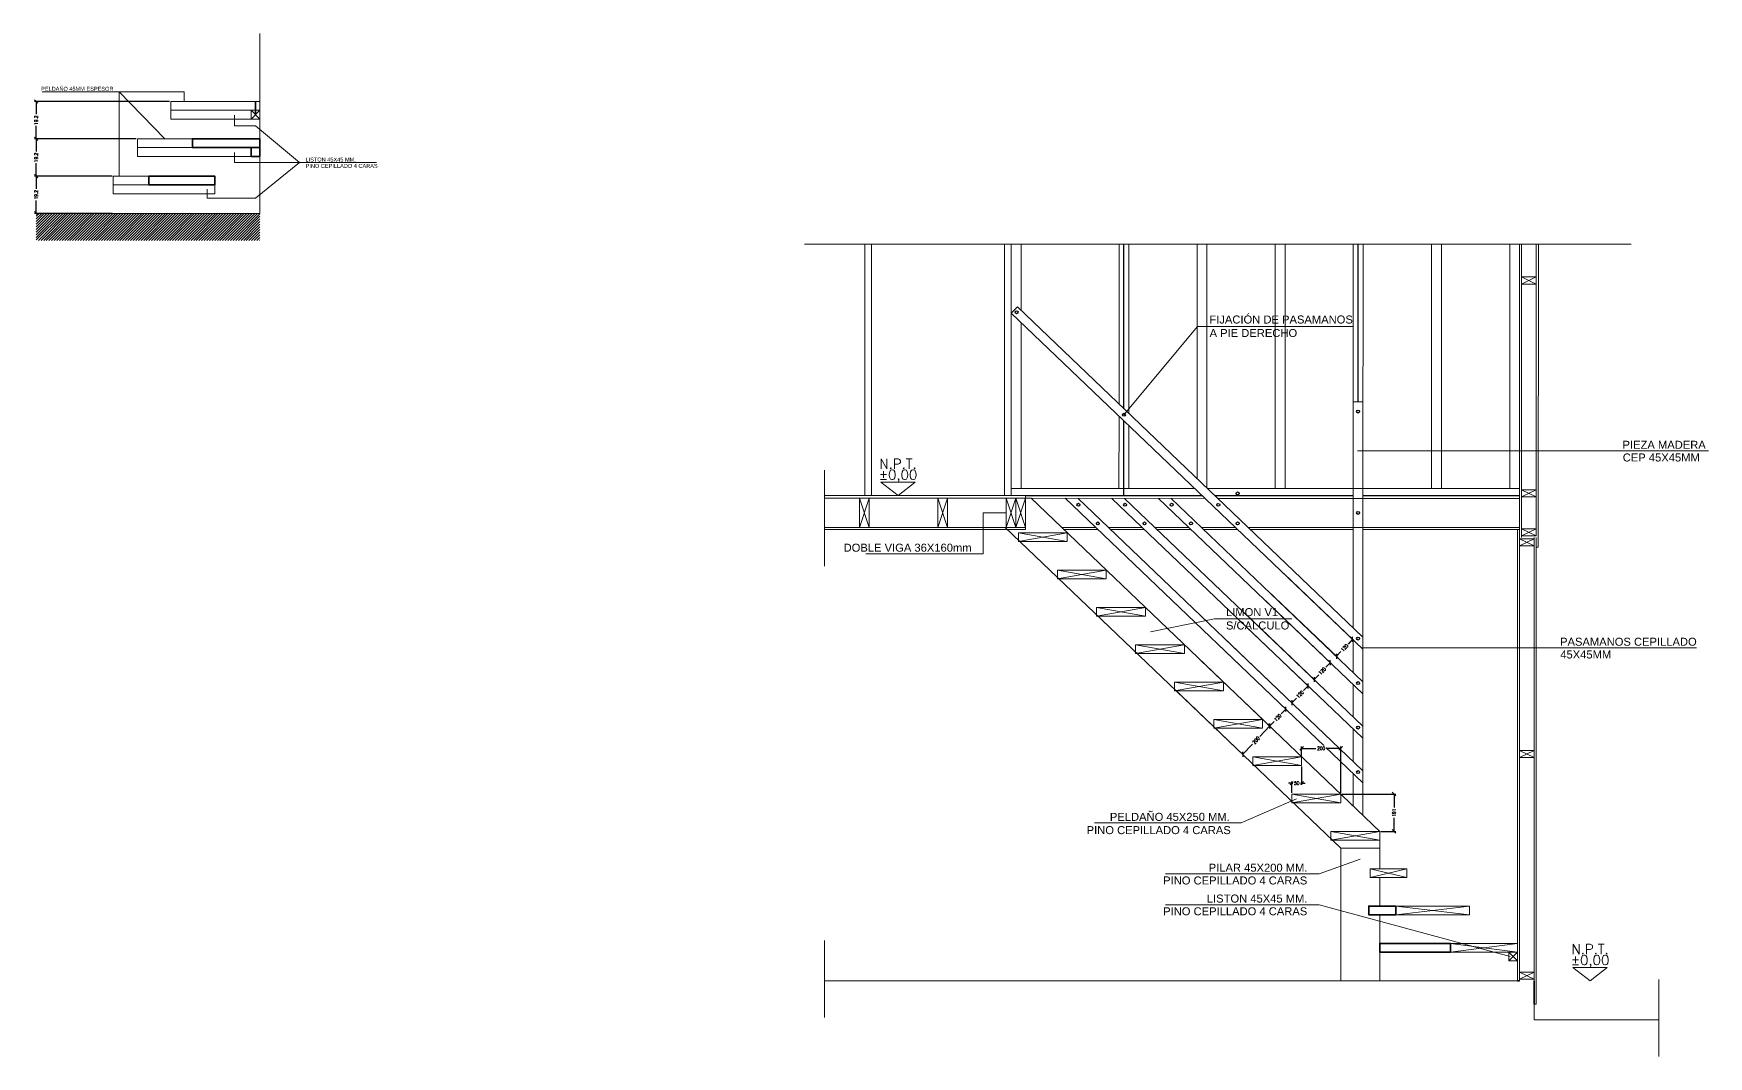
# Model space of a CAD drawing. Header units: metres. Extents: x -2 to 690, y -116 to 73.
# Drawn here: x 225.95 to 234.53, y 52.92 to 58.16 of the extents above; entities that cross this region are included whole.
import ezdxf
from ezdxf.enums import TextEntityAlignment as Align

# ---------------------------------------------------------------- set-up
doc = ezdxf.new("R2010")
doc.units = ezdxf.units.M
doc.header["$LTSCALE"] = 5
doc.header["$MEASUREMENT"] = 0
doc.layers.get('0').update_dxf_attribs({"color": 30})
doc.layers.get('DEFPOINTS').update_dxf_attribs({"color": 210})
for name, color, linetype, lineweight in [('A-ANNO-DIMS', 3, 'Continuous', 18), ('A-ANNO-SYMB', 3, 'Continuous', 18), ('A-ANNO-TEXT', 3, 'Continuous', 18), ('A-DETL-MBND', 3, 'Continuous', 18), ('A-DETL-PATT', 8, 'Continuous', 18), ('A-ELEV-IDEN', 3, 'Continuous', 18), ('A-ELEV-MBE1', 7, 'Continuous', 35), ('A-ELEV-MBE2', 4, 'Continuous', 25), ('A-FURN', 8, 'Continuous', 18), ('A-WALL-STUD', 3, 'Continuous', 18)]:
    doc.layers.add(name, color=color, linetype=linetype, lineweight=lineweight)
doc.styles.add('E-ROMANS', font='romans.shx', dxfattribs={"width": 0.8})
doc.styles.get("Standard").update_dxf_attribs({"font": 'arial.ttf'})
doc.dimstyles.new('E-0010_TICK_18', dxfattribs={"dimscale": 0.001, "dimtxt": 18, "dimasz": 18, "dimexe": 9, "dimexo": 6, "dimgap": 9, "dimtad": 0, "dimdec": 0, "dimlfac": 1000, "dimzin": 0, "dimdsep": 46, "dimtxsty": 'E-ROMANS', "dimblk": 'OBLIQUE', "dimcen": 9, "dimclrd": 256, "dimclre": 256, "dimclrt": 256, "dimadec": 0, "dimazin": 0, "dimtfac": 1, "dimtdec": 0, "dimtmove": 1, "dimatfit": 3, "dimldrblk": 'OPEN90', "dimfxl": 1, "dimtfill": 1, "dimtolj": 1, "dimtzin": 0, "dimarcsym": 0})

# ---------------------------------------------------------------- blocks, each defined once
blk = doc.blocks.new('_Oblique')
at = {"color": 0, "linetype": 'ByBlock', "lineweight": -2}
blk.add_line((-0.5, -0.5), (0.5, 0.5), dxfattribs=at)
blk = doc.blocks.new('*D1651')
at = {"layer": 'A-ANNO-DIMS', "lineweight": -2, "transparency": 16777216}
for p, q in [((226.3575, 57.4308), (225.9595, 57.4308)), ((225.9685, 57.4308), (225.9685, 57.3653)), ((225.9685, 57.2398), (225.9685, 57.3054)), ((226.3575, 57.2398), (225.9595, 57.2398))]:
    blk.add_line(p, q, dxfattribs=at)
at = {"layer": 'DEFPOINTS', "color": 0, "transparency": 16777216}
for p in [(226.3635, 57.4308), (225.9685, 57.2398), (226.3635, 57.2398)]:
    blk.add_point(p, dxfattribs=at)
at = {"layer": 'A-ANNO-DIMS', "lineweight": -2, "transparency": 16777216, "xscale": 0.018, "yscale": 0.018, "zscale": 0.018}
for p, rotation in [((225.9685, 57.4308), 90), ((225.9685, 57.2398), 270)]:
    blk.add_blockref('_Oblique', p, dxfattribs=dict(at, rotation=rotation))
at = {"layer": 'A-ANNO-DIMS', "transparency": 16777216, "insert": (225.9685, 57.3353), "char_height": 0.018, "attachment_point": 5, "rotation": 90, "style": 'E-ROMANS', "bg_fill": 3, "box_fill_scale": 1.25, "bg_fill_color": 256, "bg_fill_true_color": 13158600, "bg_fill_transparency": 0}
blk.add_mtext('\\A1;19.2', dxfattribs=at)
blk = doc.blocks.new('_Open90')
at = {"color": 0, "linetype": 'ByBlock', "lineweight": -2}
for p, q in [((0, 0), (-1, 0)), ((-0.5, 0.5), (0, 0)), ((0, 0), (-0.5, -0.5))]:
    blk.add_line(p, q, dxfattribs=at)
blk = doc.blocks.new('*D1624')
at = {"layer": 'A-ANNO-DIMS', "lineweight": -2, "transparency": 16777216}
for p, q in [((226.4813, 57.6218), (225.9595, 57.6218)), ((225.9685, 57.6218), (225.9685, 57.5563)), ((225.9685, 57.4308), (225.9685, 57.4964)), ((226.3575, 57.4308), (225.9595, 57.4308))]:
    blk.add_line(p, q, dxfattribs=at)
at = {"layer": 'DEFPOINTS', "color": 0, "transparency": 16777216}
for p in [(226.4873, 57.6218), (225.9685, 57.4308), (226.3635, 57.4308)]:
    blk.add_point(p, dxfattribs=at)
at = {"layer": 'A-ANNO-DIMS', "lineweight": -2, "transparency": 16777216, "xscale": 0.018, "yscale": 0.018, "zscale": 0.018}
for p, rotation in [((225.9685, 57.6218), 90), ((225.9685, 57.4308), 270)]:
    blk.add_blockref('_Oblique', p, dxfattribs=dict(at, rotation=rotation))
at = {"layer": 'A-ANNO-DIMS', "transparency": 16777216, "insert": (225.9685, 57.5263), "char_height": 0.018, "attachment_point": 5, "rotation": 90, "style": 'E-ROMANS', "bg_fill": 3, "box_fill_scale": 1.25, "bg_fill_color": 256, "bg_fill_true_color": 13158600, "bg_fill_transparency": 0}
blk.add_mtext('\\A1;19.2', dxfattribs=at)
blk = doc.blocks.new('*D1625')
at = {"layer": 'A-ANNO-DIMS', "lineweight": -2, "transparency": 16777216}
for p, q in [((226.6517, 57.8128), (225.9595, 57.8128)), ((225.9685, 57.8128), (225.9685, 57.7473)), ((226.4813, 57.6218), (225.9595, 57.6218)), ((225.9685, 57.6218), (225.9685, 57.6874))]:
    blk.add_line(p, q, dxfattribs=at)
at = {"layer": 'DEFPOINTS', "color": 0, "transparency": 16777216}
for p in [(226.6577, 57.8128), (225.9685, 57.6218), (226.4873, 57.6218)]:
    blk.add_point(p, dxfattribs=at)
at = {"layer": 'A-ANNO-DIMS', "lineweight": -2, "transparency": 16777216, "xscale": 0.018, "yscale": 0.018, "zscale": 0.018}
for p, rotation in [((225.9685, 57.8128), 90), ((225.9685, 57.6218), 270)]:
    blk.add_blockref('_Oblique', p, dxfattribs=dict(at, rotation=rotation))
at = {"layer": 'A-ANNO-DIMS', "transparency": 16777216, "insert": (225.9685, 57.7173), "char_height": 0.018, "attachment_point": 5, "rotation": 90, "style": 'E-ROMANS', "bg_fill": 3, "box_fill_scale": 1.25, "bg_fill_color": 256, "bg_fill_true_color": 13158600, "bg_fill_transparency": 0}
blk.add_mtext('\\A1;19.2', dxfattribs=at)
blk = doc.blocks.new('*D1647')
at = {"layer": 'A-ANNO-DIMS', "lineweight": -2, "transparency": 16777216}
for p, q in [((232.4462, 54.4639), (232.4462, 54.5096)), ((232.4462, 54.5006), (232.5187, 54.5006)), ((232.6462, 54.5006), (232.5737, 54.5006)), ((232.6462, 54.2728), (232.6462, 54.5096))]:
    blk.add_line(p, q, dxfattribs=at)
at = {"layer": 'DEFPOINTS', "color": 0, "transparency": 16777216}
for p in [(232.4462, 54.4579), (232.6462, 54.5006), (232.6462, 54.2668)]:
    blk.add_point(p, dxfattribs=at)
at = {"layer": 'A-ANNO-DIMS', "lineweight": -2, "transparency": 16777216, "xscale": 0.018, "yscale": 0.018, "zscale": 0.018, "rotation": 180}
blk.add_blockref('_Oblique', (232.4462, 54.5006), dxfattribs=at)
at = {"layer": 'A-ANNO-DIMS', "lineweight": -2, "transparency": 16777216, "xscale": 0.018, "yscale": 0.018, "zscale": 0.018}
blk.add_blockref('_Oblique', (232.6462, 54.5006), dxfattribs=at)
at = {"layer": 'A-ANNO-DIMS', "transparency": 16777216, "insert": (232.5462, 54.5006), "char_height": 0.018, "attachment_point": 5, "style": 'E-ROMANS', "bg_fill": 3, "box_fill_scale": 1.25, "bg_fill_color": 256, "bg_fill_true_color": 13158600, "bg_fill_transparency": 0}
blk.add_mtext('\\A1;200', dxfattribs=at)
blk = doc.blocks.new('*D1648')
at = {"layer": 'A-ANNO-DIMS', "lineweight": -2, "transparency": 16777216}
for p, q in [((232.4462, 54.4069), (232.4462, 54.313)), ((232.3962, 54.322), (232.3782, 54.322)), ((232.3962, 54.2728), (232.3962, 54.331)), ((232.3962, 54.322), (232.4006, 54.322)), ((232.4462, 54.322), (232.4419, 54.322)), ((232.4462, 54.322), (232.4642, 54.322))]:
    blk.add_line(p, q, dxfattribs=at)
at = {"layer": 'DEFPOINTS', "color": 0, "transparency": 16777216}
blk.add_point((232.4462, 54.4129), dxfattribs=at)
at = {"layer": 'A-ANNO-DIMS', "lineweight": -2, "transparency": 16777216, "xscale": 0.018, "yscale": 0.018, "zscale": 0.018}
blk.add_blockref('_Oblique', (232.3962, 54.322), dxfattribs=at)
at = {"layer": 'A-ANNO-DIMS', "lineweight": -2, "transparency": 16777216, "xscale": 0.018, "yscale": 0.018, "zscale": 0.018, "rotation": 180}
blk.add_blockref('_Oblique', (232.4462, 54.322), dxfattribs=at)
at = {"layer": 'A-ANNO-DIMS', "transparency": 16777216, "insert": (232.4212, 54.322), "char_height": 0.018, "attachment_point": 5, "style": 'E-ROMANS', "bg_fill": 3, "box_fill_scale": 1.25, "bg_fill_color": 256, "bg_fill_true_color": 13158600, "bg_fill_transparency": 0}
blk.add_mtext('\\A1;50', dxfattribs=at)
at = {"layer": 'DEFPOINTS', "color": 0, "transparency": 16777216}
for p in [(232.4462, 54.322), (232.3962, 54.2668)]:
    blk.add_point(p, dxfattribs=at)
blk = doc.blocks.new('*D1649')
at = {"layer": 'A-ANNO-DIMS', "lineweight": -2, "transparency": 16777216}
for p, q in [((231.9303, 54.951), (232.2889, 54.6083)), ((231.7921, 54.8064), (232.1507, 54.4637)), ((232.2824, 54.6145), (232.2323, 54.5621)), ((232.1442, 54.4699), (232.1943, 54.5223))]:
    blk.add_line(p, q, dxfattribs=at)
at = {"layer": 'DEFPOINTS', "color": 0, "transparency": 16777216}
for p in [(231.926, 54.9551), (231.7878, 54.8105), (232.2824, 54.6145)]:
    blk.add_point(p, dxfattribs=at)
at = {"layer": 'A-ANNO-DIMS', "lineweight": -2, "transparency": 16777216, "xscale": 0.018, "yscale": 0.018, "zscale": 0.018}
for p, rotation in [((232.2824, 54.6145), 46.29555391228666), ((232.1442, 54.4699), 226.2955539122867)]:
    blk.add_blockref('_Oblique', p, dxfattribs=dict(at, rotation=rotation))
at = {"layer": 'A-ANNO-DIMS', "transparency": 16777216, "insert": (232.2133, 54.5422), "char_height": 0.018, "attachment_point": 5, "rotation": 46.29555, "style": 'E-ROMANS', "bg_fill": 3, "box_fill_scale": 1.25, "bg_fill_color": 256, "bg_fill_true_color": 13158600, "bg_fill_transparency": 0}
blk.add_mtext('\\A1;200', dxfattribs=at)
blk = doc.blocks.new('*D1650')
at = {"layer": 'A-ANNO-DIMS', "lineweight": -2, "transparency": 16777216}
for p, q in [((232.6522, 54.2668), (232.9281, 54.2668)), ((232.9191, 54.2668), (232.9191, 54.1956)), ((232.9191, 54.0756), (232.9191, 54.1468)), ((232.8522, 54.0756), (232.9281, 54.0756))]:
    blk.add_line(p, q, dxfattribs=at)
at = {"layer": 'DEFPOINTS', "color": 0, "transparency": 16777216}
for p in [(232.6462, 54.2668), (232.9191, 54.2668), (232.8462, 54.0756)]:
    blk.add_point(p, dxfattribs=at)
at = {"layer": 'A-ANNO-DIMS', "lineweight": -2, "transparency": 16777216, "xscale": 0.018, "yscale": 0.018, "zscale": 0.018}
for p, rotation in [((232.9191, 54.2668), 90), ((232.9191, 54.0756), 270)]:
    blk.add_blockref('_Oblique', p, dxfattribs=dict(at, rotation=rotation))
at = {"layer": 'A-ANNO-DIMS', "transparency": 16777216, "insert": (232.9191, 54.1712), "char_height": 0.018, "attachment_point": 5, "rotation": 90, "style": 'E-ROMANS', "bg_fill": 3, "box_fill_scale": 1.25, "bg_fill_color": 256, "bg_fill_true_color": 13158600, "bg_fill_transparency": 0}
blk.add_mtext('\\A1;191', dxfattribs=at)
blk = doc.blocks.new('*D1609')
at = {"layer": 'A-ANNO-DIMS', "lineweight": -2, "transparency": 16777216}
for p, q in [((232.0132, 55.0377), (232.3718, 54.695)), ((231.9303, 54.951), (232.2889, 54.6083)), ((232.2824, 54.6145), (232.3055, 54.6387)), ((232.3653, 54.7013), (232.3421, 54.677))]:
    blk.add_line(p, q, dxfattribs=at)
at = {"layer": 'DEFPOINTS', "color": 0, "transparency": 16777216}
for p in [(232.0089, 55.0419), (231.926, 54.9551)]:
    blk.add_point(p, dxfattribs=at)
at = {"layer": 'A-ANNO-DIMS', "lineweight": -2, "transparency": 16777216, "xscale": 0.018, "yscale": 0.018, "zscale": 0.018}
for p, rotation in [((232.3653, 54.7013), 46.29555391228703), ((232.2824, 54.6145), 226.295553912287)]:
    blk.add_blockref('_Oblique', p, dxfattribs=dict(at, rotation=rotation))
at = {"layer": 'A-ANNO-DIMS', "transparency": 16777216, "insert": (232.3238, 54.6579), "char_height": 0.018, "attachment_point": 5, "rotation": 46.29555, "style": 'E-ROMANS', "bg_fill": 3, "box_fill_scale": 1.25, "bg_fill_color": 256, "bg_fill_true_color": 13158600, "bg_fill_transparency": 0}
blk.add_mtext('\\A1;120', dxfattribs=at)
at = {"layer": 'DEFPOINTS', "color": 0, "transparency": 16777216}
blk.add_point((232.3653, 54.7013), dxfattribs=at)
blk = doc.blocks.new('*D1610')
at = {"layer": 'A-ANNO-DIMS', "lineweight": -2, "transparency": 16777216}
for p, q in [((232.1272, 55.157), (232.4858, 54.8143)), ((232.0443, 55.0703), (232.4029, 54.7276)), ((232.4793, 54.8205), (232.4561, 54.7963)), ((232.3964, 54.7338), (232.4195, 54.758))]:
    blk.add_line(p, q, dxfattribs=at)
at = {"layer": 'DEFPOINTS', "color": 0, "transparency": 16777216}
for p in [(232.1229, 55.1612), (232.04, 55.0744)]:
    blk.add_point(p, dxfattribs=at)
at = {"layer": 'A-ANNO-DIMS', "lineweight": -2, "transparency": 16777216, "xscale": 0.018, "yscale": 0.018, "zscale": 0.018}
for p, rotation in [((232.4793, 54.8205), 46.29555391228703), ((232.3964, 54.7338), 226.295553912287)]:
    blk.add_blockref('_Oblique', p, dxfattribs=dict(at, rotation=rotation))
at = {"layer": 'A-ANNO-DIMS', "transparency": 16777216, "insert": (232.4378, 54.7772), "char_height": 0.018, "attachment_point": 5, "rotation": 46.29555, "style": 'E-ROMANS', "bg_fill": 3, "box_fill_scale": 1.25, "bg_fill_color": 256, "bg_fill_true_color": 13158600, "bg_fill_transparency": 0}
blk.add_mtext('\\A1;120', dxfattribs=at)
at = {"layer": 'DEFPOINTS', "color": 0, "transparency": 16777216}
blk.add_point((232.4793, 54.8205), dxfattribs=at)
blk = doc.blocks.new('*D1611')
at = {"layer": 'A-ANNO-DIMS', "lineweight": -2, "transparency": 16777216}
for p, q in [((232.2413, 55.2763), (232.5998, 54.9336)), ((232.1583, 55.1895), (232.5169, 54.8469)), ((232.5104, 54.8531), (232.5335, 54.8773)), ((232.5933, 54.9398), (232.5701, 54.9156))]:
    blk.add_line(p, q, dxfattribs=at)
at = {"layer": 'DEFPOINTS', "color": 0, "transparency": 16777216}
for p in [(232.2369, 55.2804), (232.154, 55.1937)]:
    blk.add_point(p, dxfattribs=at)
at = {"layer": 'A-ANNO-DIMS', "lineweight": -2, "transparency": 16777216, "xscale": 0.018, "yscale": 0.018, "zscale": 0.018}
for p, rotation in [((232.5933, 54.9398), 46.29555391228703), ((232.5104, 54.8531), 226.295553912287)]:
    blk.add_blockref('_Oblique', p, dxfattribs=dict(at, rotation=rotation))
at = {"layer": 'A-ANNO-DIMS', "transparency": 16777216, "insert": (232.5518, 54.8965), "char_height": 0.018, "attachment_point": 5, "rotation": 46.29555, "style": 'E-ROMANS', "bg_fill": 3, "box_fill_scale": 1.25, "bg_fill_color": 256, "bg_fill_true_color": 13158600, "bg_fill_transparency": 0}
blk.add_mtext('\\A1;120', dxfattribs=at)
at = {"layer": 'DEFPOINTS', "color": 0, "transparency": 16777216}
blk.add_point((232.5933, 54.9398), dxfattribs=at)
blk = doc.blocks.new('*D1612')
at = {"layer": 'A-ANNO-DIMS', "lineweight": -2, "transparency": 16777216}
for p, q in [((232.3553, 55.3956), (232.7138, 55.0529)), ((232.2723, 55.3088), (232.6309, 54.9661)), ((232.7073, 55.0591), (232.6841, 55.0349)), ((232.6244, 54.9724), (232.6475, 54.9966))]:
    blk.add_line(p, q, dxfattribs=at)
at = {"layer": 'DEFPOINTS', "color": 0, "transparency": 16777216}
for p in [(232.3509, 55.3997), (232.268, 55.313)]:
    blk.add_point(p, dxfattribs=at)
at = {"layer": 'A-ANNO-DIMS', "lineweight": -2, "transparency": 16777216, "xscale": 0.018, "yscale": 0.018, "zscale": 0.018}
for p, rotation in [((232.7073, 55.0591), 46.29555391228703), ((232.6244, 54.9724), 226.295553912287)]:
    blk.add_blockref('_Oblique', p, dxfattribs=dict(at, rotation=rotation))
at = {"layer": 'A-ANNO-DIMS', "transparency": 16777216, "insert": (232.6658, 55.0157), "char_height": 0.018, "attachment_point": 5, "rotation": 46.29555, "style": 'E-ROMANS', "bg_fill": 3, "box_fill_scale": 1.25, "bg_fill_color": 256, "bg_fill_true_color": 13158600, "bg_fill_transparency": 0}
blk.add_mtext('\\A1;120', dxfattribs=at)
at = {"layer": 'DEFPOINTS', "color": 0, "transparency": 16777216}
blk.add_point((232.7073, 55.0591), dxfattribs=at)

msp = doc.modelspace()

# ---------------------------------------------------------------- hatches: boundary and pattern name
at = {"layer": 'A-DETL-PATT'}
h = msp.add_hatch(dxfattribs=at)
h.set_pattern_fill('ANSI31', color=256, scale=0.003)
h.set_pattern_definition([(45, (229.991904, 60.9654825), (-0.006735192, 0.006735192), [])])
h.paths.add_polyline_path([(225.9685, 57.2398), (227.1135, 57.2398), (227.1135, 57.1019), (225.9685, 57.1019)])

# ---------------------------------------------------------------- linework, layer by layer
at = {"layer": 'A-ANNO-DIMS'}
for points in [[(226.6577, 57.7678), (227.0685, 57.7678), (227.0685, 57.7228), (226.6577, 57.7228)], [(226.4873, 57.5768), (227.0685, 57.5768), (227.0685, 57.5318), (226.4873, 57.5318)], [(226.8828, 57.3858), (226.3635, 57.3858), (226.3635, 57.3408), (226.8828, 57.3408)]]:
    msp.add_lwpolyline(points, close=True, dxfattribs=at)
at = {"layer": 'A-ANNO-SYMB'}
for p, q in [((227.1135, 57.2398), (227.1135, 58.1611)), ((226.6577, 57.8128), (226.6577, 57.7678)), ((226.7264, 57.8623), (226.7264, 57.8128)), ((227.1135, 57.8128), (227.1135, 57.7678)), ((226.9845, 57.688), (226.9845, 57.7424)), ((227.0685, 57.7228), (227.1135, 57.7678)), ((227.0685, 57.7678), (227.1135, 57.7228)), ((226.4873, 57.6218), (226.4873, 57.5768)), ((226.7682, 57.6218), (226.7682, 57.5768)), ((227.091, 57.688), (226.9845, 57.688)), ((226.9845, 57.4997), (226.9845, 57.5521)), ((226.3635, 57.4308), (226.3635, 57.3858)), ((226.5455, 57.4308), (226.5455, 57.3858)), ((226.8443, 57.3183), (226.8443, 57.3633)), ((227.091, 57.3183), (226.8443, 57.3183)), ((233.6462, 55.621), (233.6468, 57.0826)), ((231.0332, 55.781), (231.0332, 55.796)), ((230.8156, 55.706), (230.9332, 55.706)), ((231.0332, 55.621), (231.0332, 55.631)), ((233.5512, 55.621), (233.5612, 55.621)), ((233.5062, 53.4121), (233.5512, 53.4571)), ((233.5062, 53.4571), (233.5512, 53.4121))]:
    msp.add_line(p, q, dxfattribs=at)
for points in [[(226.6577, 57.7678), (227.1135, 57.7678), (227.1135, 57.8128), (226.6577, 57.8128)], [(227.1135, 57.7678), (227.0685, 57.7678), (227.0685, 57.7228), (227.1135, 57.7228)], [(226.4873, 57.5768), (226.7682, 57.5768), (226.7682, 57.6218), (226.4873, 57.6218)], [(226.3635, 57.3858), (226.5455, 57.3858), (226.5455, 57.4308), (226.3635, 57.4308)], [(231.2462, 55.6048), (231.2462, 55.5598), (230.9962, 55.5598), (230.9962, 55.6048)], [(231.4462, 55.4137), (231.4462, 55.3687), (231.1962, 55.3687), (231.1962, 55.4137)], [(231.6462, 55.2225), (231.6462, 55.1775), (231.3962, 55.1775), (231.3962, 55.2225)], [(231.8462, 55.0314), (231.8462, 54.9864), (231.5962, 54.9864), (231.5962, 55.0314)], [(232.0462, 54.8402), (232.0462, 54.7952), (231.7962, 54.7952), (231.7962, 54.8402)], [(232.2462, 54.6491), (232.2462, 54.6041), (231.9962, 54.6041), (231.9962, 54.6491)], [(232.4462, 54.4579), (232.4462, 54.4129), (232.1962, 54.4129), (232.1962, 54.4579)], [(232.6462, 54.2668), (232.6462, 54.2218), (232.3962, 54.2218), (232.3962, 54.2668)], [(232.8462, 54.0756), (232.8462, 54.0306), (232.5962, 54.0306), (232.5962, 54.0756)], [(232.7962, 53.8844), (232.9852, 53.8844), (232.9852, 53.8394), (232.7962, 53.8394)], [(232.9292, 53.6933), (233.3062, 53.6933), (233.3062, 53.6483), (232.9292, 53.6483)], [(233.2085, 53.5021), (233.5512, 53.5021), (233.5512, 53.4571), (233.2085, 53.4571)]]:
    msp.add_lwpolyline(points, close=True, dxfattribs=at)
for points in [[(227.7112, 57.4997), (227.3172, 57.4997), (227.091, 57.688)], [(227.7112, 57.4997), (227.3172, 57.4997), (226.9845, 57.4997)], [(227.7112, 57.4997), (227.3172, 57.4997), (227.091, 57.3183)], [(225.9685, 57.2398), (227.1135, 57.2398)], [(233.5618, 57.0826), (233.5612, 55.621), (233.5512, 55.621), (233.5512, 53.311)], [(233.6362, 53.191), (233.6462, 53.191), (233.6462, 55.531), (233.6572, 55.531), (233.6579, 57.0826)], [(232.7106, 56.6606), (231.9136, 56.6606), (231.5364, 56.2086)], [(234.5288, 56.0233), (234.0284, 56.0233), (232.7327, 56.0233)], [(230.4686, 55.8639), (230.2925, 55.8639)], [(230.4686, 55.8639), (230.3805, 55.796), (230.2925, 55.8639)], [(230.0032, 55.796), (231.0332, 55.796)], [(230.1832, 55.631), (230.1832, 55.781), (230.2332, 55.781), (230.2332, 55.631), (230.1832, 55.631), (230.2332, 55.781)], [(230.1832, 55.781), (230.2332, 55.631)], [(230.5832, 55.631), (230.5832, 55.781), (230.6332, 55.781), (230.6332, 55.631), (230.5832, 55.631), (230.6332, 55.781)], [(230.5832, 55.781), (230.6332, 55.631)], [(230.9332, 55.631), (230.9332, 55.781), (230.9832, 55.781), (230.9832, 55.631), (230.9332, 55.631), (230.9832, 55.781)], [(230.9332, 55.781), (230.9832, 55.631)], [(230.9832, 55.631), (230.9832, 55.781), (231.0332, 55.781), (231.0332, 55.631), (230.9832, 55.631), (231.0332, 55.781)], [(230.9832, 55.781), (231.0332, 55.631)], [(230.2157, 55.4971), (230.8156, 55.4971), (230.8156, 55.706)], [(230.0032, 55.621), (231.0332, 55.621)], [(230.9962, 55.6048), (231.2462, 55.5598)], [(230.9962, 55.5598), (231.2462, 55.6048)], [(233.5512, 55.621), (233.5512, 53.311)], [(231.1962, 55.4137), (231.4462, 55.3687)], [(231.1962, 55.3687), (231.4462, 55.4137)], [(231.3962, 55.2225), (231.6462, 55.1775)], [(231.3962, 55.1775), (231.6462, 55.2225)], [(232.3958, 55.1636), (232.0001, 55.1636), (231.6718, 55.0972)], [(231.5962, 55.0314), (231.8462, 54.9864)], [(231.5962, 54.9864), (231.8462, 55.0314)], [(234.4676, 55.0145), (233.7087, 55.0145), (232.7522, 55.0145)], [(231.7962, 54.8402), (232.0462, 54.7952)], [(231.7962, 54.7952), (232.0462, 54.8402)], [(231.9962, 54.6491), (232.2462, 54.6041)], [(231.9962, 54.6041), (232.2462, 54.6491)], [(232.1962, 54.4579), (232.4462, 54.4129)], [(232.1962, 54.4129), (232.4462, 54.4579)], [(231.3855, 54.1188), (232.1372, 54.1188), (232.4206, 54.2417)], [(232.3962, 54.2668), (232.6462, 54.2218)], [(232.3962, 54.2218), (232.6462, 54.2668)], [(232.5962, 54.0756), (232.8462, 54.0306)], [(232.5962, 54.0306), (232.8462, 54.0756)], [(231.7486, 53.8574), (232.5365, 53.8574), (232.7462, 53.9336)], [(232.7962, 53.8844), (232.9852, 53.8394)], [(232.7962, 53.8394), (232.9852, 53.8844)], [(231.7486, 53.6995), (232.5365, 53.6995), (233.5129, 53.4344)], [(232.9292, 53.6933), (233.3062, 53.6483)], [(232.9292, 53.6483), (233.3062, 53.6933)], [(233.2085, 53.5021), (233.5512, 53.4571)], [(233.2085, 53.4571), (233.5512, 53.5021)], [(230.0032, 53.311), (233.5512, 53.311)], [(233.6362, 53.191), (233.6362, 53.191), (233.6362, 53.111), (234.2751, 53.111)]]:
    msp.add_lwpolyline(points, dxfattribs=at)
at = {"layer": 'A-DETL-MBND'}
for p, q in [((233.5612, 55.621), (233.5618, 57.0826)), ((233.5712, 55.581), (233.5718, 57.0826)), ((233.6462, 55.631), (233.6468, 57.0826)), ((233.6572, 55.531), (233.6579, 57.0826)), ((231.0619, 55.781), (231.0332, 55.781)), ((231.2293, 55.621), (231.403, 55.621)), ((231.4681, 55.621), (231.6418, 55.621)), ((231.7069, 55.621), (231.8798, 55.621)), ((231.945, 55.621), (232.1187, 55.621)), ((232.1838, 55.621), (232.7102, 55.621)), ((232.7602, 55.621), (233.5512, 55.621)), ((233.6572, 55.531), (233.6462, 55.531)), ((232.7602, 55.0701), (232.7602, 55.0078)), ((232.7602, 54.8418), (232.7602, 54.7796)), ((232.7602, 54.6143), (232.7602, 54.552)), ((232.7602, 54.386), (232.7602, 54.3238)), ((232.6462, 53.9901), (232.8462, 53.9901)), ((233.6462, 53.191), (233.6362, 53.191))]:
    msp.add_line(p, q, dxfattribs=at)
for points in [[(230.2102, 57.0826), (230.2102, 55.796)], [(230.2452, 57.0826), (230.2452, 55.796)], [(230.9252, 55.796), (230.9252, 57.0826)], [(230.9602, 55.796), (230.9602, 57.0826)], [(230.9913, 56.7607), (230.9602, 56.7282)], [(232.7602, 55.0701), (230.9913, 56.7607)], [(232.7602, 55.0078), (230.9602, 56.7282)], [(230.0032, 55.781), (231.0332, 55.781)], [(232.8462, 54.0756), (231.0619, 55.781)], [(232.7602, 54.3238), (231.2357, 55.7809)], [(232.7602, 54.386), (231.3008, 55.7809)], [(232.7602, 54.552), (231.4746, 55.7808)], [(232.7602, 54.6143), (231.5397, 55.7808)], [(232.7602, 54.7796), (231.7127, 55.7807)], [(232.7602, 54.8418), (231.7779, 55.7807)], [(230.0032, 55.631), (231.0332, 55.631)], [(232.6462, 53.311), (232.6462, 53.9901), (230.9294, 55.631)], [(233.5512, 55.621), (233.5512, 53.311)], [(233.5612, 55.621), (233.5612, 53.311)], [(233.6362, 55.581), (233.6362, 53.311)], [(233.6462, 55.581), (233.6462, 53.191)], [(232.8462, 53.8844), (232.8462, 54.0306)], [(232.8462, 53.6933), (232.8462, 53.8394)], [(232.8462, 53.5021), (232.8462, 53.6483)], [(232.8462, 53.311), (232.8462, 53.4571)]]:
    msp.add_lwpolyline(points, dxfattribs=at)
at = {"layer": 'A-ELEV-IDEN'}
for p, q in [((230.9602, 55.831), (230.9602, 57.0826)), ((231.0102, 56.7426), (231.0102, 57.0826)), ((231.5115, 56.2636), (231.5118, 57.0826)), ((231.5614, 56.2158), (231.5614, 57.0826)), ((231.9113, 55.8814), (231.9113, 57.0826)), ((231.9613, 55.8336), (231.9613, 57.0826)), ((232.3113, 55.831), (232.3113, 57.0826)), ((232.3613, 55.831), (232.3613, 57.0826)), ((232.7102, 55.831), (232.7107, 57.0826)), ((232.7602, 55.831), (232.7607, 57.0826)), ((233.1113, 55.831), (233.1113, 57.0826)), ((233.1613, 55.831), (233.1613, 57.0826)), ((233.5113, 55.831), (233.5113, 57.0826)), ((231.0102, 55.831), (231.0102, 56.6804)), ((231.5113, 55.831), (231.5115, 56.2013)), ((231.5614, 55.831), (231.5614, 56.1536)), ((230.9602, 55.831), (231.8989, 55.831)), ((231.9641, 55.831), (233.5613, 55.831)), ((231.0619, 55.781), (231.9516, 55.7806)), ((232.0168, 55.7806), (232.7102, 55.7803)), ((232.7102, 55.7803), (233.5613, 55.7799)), ((231.2189, 55.631), (231.3925, 55.631)), ((231.4577, 55.631), (231.6313, 55.631)), ((231.6965, 55.631), (231.8694, 55.631)), ((231.9345, 55.631), (232.1082, 55.631)), ((232.1733, 55.631), (232.7602, 55.631)), ((232.7602, 55.631), (233.5612, 55.631))]:
    msp.add_line(p, q, dxfattribs=at)
for points in [[(229.9021, 57.0826), (234.1327, 57.0826)], [(232.7602, 55.0701), (232.7602, 56.2753), (232.7102, 56.2753), (232.7102, 55.1178)], [(230.0032, 55.9256), (230.0032, 55.4327)], [(232.7102, 55.0556), (232.7102, 54.8896)], [(232.7602, 54.8418), (232.7602, 55.0078)], [(232.7102, 54.8273), (232.7102, 54.6621)], [(232.7602, 54.6143), (232.7602, 54.7796)], [(232.7102, 54.5998), (232.7102, 54.4338)], [(232.7602, 54.386), (232.7602, 54.552)], [(232.7102, 54.3716), (232.7102, 54.2056)], [(232.7602, 54.1578), (232.7602, 54.3238)], [(230.0032, 53.5174), (230.0032, 53.1227)], [(234.2751, 53.3174), (234.2751, 52.9227)]]:
    msp.add_lwpolyline(points, dxfattribs=at)
at = {"layer": 'A-ELEV-MBE1'}
for p, q in [((226.8828, 57.4308), (226.8828, 57.3858)), ((233.5612, 53.311), (233.5512, 53.311)), ((233.6362, 53.311), (233.6362, 53.191))]:
    msp.add_line(p, q, dxfattribs=at)
for points in [[(227.1135, 57.6218), (226.7682, 57.6218), (226.7682, 57.5768), (227.1135, 57.5768)], [(227.1135, 57.5768), (227.0685, 57.5768), (227.0685, 57.5318), (227.1135, 57.5318)], [(226.5455, 57.3858), (226.8828, 57.3858), (226.8828, 57.4308), (226.5455, 57.4308)], [(232.9292, 53.6933), (232.7901, 53.6933), (232.7901, 53.6483), (232.9292, 53.6483)], [(233.2085, 53.5021), (232.8462, 53.5021), (232.8462, 53.4571), (233.2085, 53.4571)]]:
    msp.add_lwpolyline(points, close=True, dxfattribs=at)
at = {"layer": 'A-ELEV-MBE2'}
for p, q in [((231.5365, 56.2397), (231.5368, 57.0826)), ((232.7352, 56.2753), (232.7352, 57.0826)), ((231.5363, 55.796), (231.5364, 56.1774)), ((231.0332, 55.796), (231.9356, 55.796)), ((232.0007, 55.796), (232.7102, 55.796)), ((232.1437, 55.796), (232.7102, 55.796)), ((232.7602, 55.796), (233.5613, 55.796))]:
    msp.add_line(p, q, dxfattribs=at)
for centre in [(230.9872, 56.7335), (231.5364, 56.2086), (232.7352, 56.2253), (231.3038, 55.7479), (231.5428, 55.7478), (231.7809, 55.7477), (232.0198, 55.7475), (232.1186, 55.8058), (231.403, 55.6521), (231.6418, 55.6521), (231.8798, 55.6521), (232.1187, 55.6521), (232.7352, 55.706), (232.7352, 55.0628), (232.7352, 54.8346), (232.7352, 54.6071), (232.7352, 54.3788)]:
    msp.add_circle(centre, 0.00758, dxfattribs=at)
at = {"layer": 'A-FURN'}
for points in [[(227.0922, 57.7987), (227.0922, 57.8113), (227.0941, 57.8128), (227.0878, 57.8128), (227.0898, 57.8113), (227.0898, 57.7973), (227.0894, 57.7966), (227.0898, 57.7964), (227.0894, 57.7957), (227.0898, 57.7955), (227.0894, 57.7948), (227.0898, 57.7946), (227.0894, 57.7939), (227.0898, 57.7937), (227.0894, 57.793), (227.0898, 57.7928), (227.0894, 57.7921), (227.0898, 57.7919), (227.0894, 57.7912), (227.0898, 57.791), (227.0894, 57.7903), (227.0898, 57.7901), (227.0894, 57.7894), (227.0898, 57.7892), (227.0894, 57.7885), (227.0898, 57.7883), (227.0894, 57.7876), (227.0898, 57.7874), (227.0894, 57.7867), (227.0898, 57.7865), (227.0894, 57.7858), (227.0898, 57.7856), (227.0894, 57.7849), (227.0898, 57.7847), (227.0894, 57.784), (227.0898, 57.7838), (227.0894, 57.7831), (227.0898, 57.7829), (227.0894, 57.7822), (227.0898, 57.782), (227.0894, 57.7813), (227.0898, 57.7811), (227.0894, 57.7804), (227.0898, 57.7802), (227.0894, 57.7795), (227.0898, 57.7793), (227.0894, 57.7786), (227.0898, 57.7784), (227.0894, 57.7777), (227.0898, 57.7775), (227.0894, 57.7768), (227.0898, 57.7766), (227.0894, 57.7759), (227.0898, 57.7757), (227.0894, 57.775), (227.0898, 57.7747), (227.0894, 57.7741), (227.0898, 57.7738), (227.0894, 57.7732), (227.0898, 57.7729), (227.0894, 57.7723), (227.0898, 57.772), (227.0894, 57.7714), (227.0898, 57.7711), (227.0894, 57.7705), (227.0898, 57.7702), (227.0894, 57.7696), (227.0898, 57.7693), (227.0894, 57.7687), (227.0898, 57.7684), (227.0894, 57.7677), (227.0898, 57.7675), (227.0894, 57.7668), (227.0898, 57.7666), (227.0894, 57.7659), (227.0898, 57.7657), (227.0894, 57.765), (227.0898, 57.7648), (227.0894, 57.7641), (227.0898, 57.7639), (227.0894, 57.7632), (227.0898, 57.763), (227.0894, 57.7623), (227.0898, 57.7621), (227.0894, 57.7614), (227.0898, 57.7612), (227.0894, 57.7605), (227.0898, 57.7603), (227.0894, 57.7596), (227.0898, 57.7594), (227.0894, 57.7587), (227.0898, 57.7585), (227.0894, 57.7578), (227.0898, 57.7576), (227.0894, 57.7569), (227.0898, 57.7567), (227.0894, 57.756), (227.0898, 57.7558), (227.0894, 57.7551), (227.0898, 57.7549), (227.0894, 57.7542), (227.0898, 57.754), (227.0894, 57.7533), (227.0898, 57.7531), (227.0894, 57.7524), (227.0898, 57.7522), (227.0894, 57.7515), (227.0898, 57.7513), (227.0894, 57.7506), (227.0898, 57.7504), (227.0894, 57.7497), (227.0898, 57.7495), (227.0905, 57.7492), (227.091, 57.7478), (227.0917, 57.75), (227.0922, 57.7508), (227.0925, 57.7515), (227.0922, 57.7517), (227.0925, 57.7524), (227.0922, 57.7526)], [(227.0894, 57.7966), (227.0925, 57.7985)], [(227.0894, 57.7957), (227.0925, 57.7976)], [(227.0894, 57.7948), (227.0925, 57.7966)], [(227.0894, 57.7939), (227.0925, 57.7957)], [(227.0894, 57.793), (227.0925, 57.7948)], [(227.0894, 57.7921), (227.0925, 57.7939)], [(227.0894, 57.7912), (227.0925, 57.793)], [(227.0894, 57.7903), (227.0925, 57.7921)], [(227.0894, 57.7894), (227.0925, 57.7912)], [(227.0894, 57.7885), (227.0925, 57.7903)], [(227.0894, 57.7876), (227.0925, 57.7894)], [(227.0894, 57.7867), (227.0925, 57.7885)], [(227.0898, 57.7973), (227.0922, 57.7987)], [(227.0898, 57.7964), (227.0922, 57.7978)], [(227.0898, 57.7955), (227.0922, 57.7969)], [(227.0898, 57.7946), (227.0922, 57.796)], [(227.0898, 57.7937), (227.0922, 57.7951)], [(227.0898, 57.7928), (227.0922, 57.7942)], [(227.0898, 57.7919), (227.0922, 57.7933)], [(227.0898, 57.791), (227.0922, 57.7924)], [(227.0898, 57.7901), (227.0922, 57.7915)], [(227.0898, 57.7892), (227.0922, 57.7906)], [(227.0898, 57.7883), (227.0922, 57.7896)], [(227.0898, 57.7874), (227.0922, 57.7887)], [(227.0922, 57.7987), (227.0925, 57.7985), (227.0922, 57.7978)], [(227.0922, 57.7978), (227.0925, 57.7976), (227.0922, 57.7969)], [(227.0922, 57.7969), (227.0925, 57.7966), (227.0922, 57.796)], [(227.0922, 57.796), (227.0925, 57.7957), (227.0922, 57.7951)], [(227.0922, 57.7951), (227.0925, 57.7948), (227.0922, 57.7942)], [(227.0922, 57.7942), (227.0925, 57.7939), (227.0922, 57.7933)], [(227.0922, 57.7933), (227.0925, 57.793), (227.0922, 57.7924)], [(227.0922, 57.7924), (227.0925, 57.7921), (227.0922, 57.7915)], [(227.0922, 57.7915), (227.0925, 57.7912), (227.0922, 57.7906)], [(227.0922, 57.7906), (227.0925, 57.7903), (227.0922, 57.7896)], [(227.0922, 57.7897), (227.0925, 57.7894), (227.0922, 57.7887)], [(227.0922, 57.7887), (227.0925, 57.7885), (227.0922, 57.7878)], [(227.0894, 57.7858), (227.0925, 57.7876)], [(227.0894, 57.7849), (227.0925, 57.7867)], [(227.0894, 57.784), (227.0925, 57.7858)], [(227.0894, 57.7831), (227.0925, 57.7849)], [(227.0894, 57.7822), (227.0925, 57.784)], [(227.0894, 57.7813), (227.0925, 57.7831)], [(227.0894, 57.7804), (227.0925, 57.7822)], [(227.0894, 57.7795), (227.0925, 57.7813)], [(227.0894, 57.7786), (227.0925, 57.7804)], [(227.0894, 57.7777), (227.0925, 57.7795)], [(227.0894, 57.7768), (227.0925, 57.7786)], [(227.0894, 57.7759), (227.0925, 57.7777)], [(227.0894, 57.775), (227.0925, 57.7768)], [(227.0894, 57.7741), (227.0925, 57.7759)], [(227.0894, 57.7732), (227.0925, 57.775)], [(227.0894, 57.7723), (227.0925, 57.7741)], [(227.0894, 57.7714), (227.0925, 57.7732)], [(227.0894, 57.7705), (227.0925, 57.7723)], [(227.0894, 57.7696), (227.0925, 57.7714)], [(227.0894, 57.7687), (227.0925, 57.7705)], [(227.0894, 57.7677), (227.0925, 57.7696)], [(227.0894, 57.7668), (227.0925, 57.7687)], [(227.0894, 57.7659), (227.0925, 57.7678)], [(227.0894, 57.765), (227.0925, 57.7668)], [(227.0894, 57.7641), (227.0925, 57.7659)], [(227.0894, 57.7632), (227.0925, 57.765)], [(227.0894, 57.7623), (227.0925, 57.7641)], [(227.0894, 57.7614), (227.0925, 57.7632)], [(227.0894, 57.7605), (227.0925, 57.7623)], [(227.0894, 57.7596), (227.0925, 57.7614)], [(227.0894, 57.7587), (227.0925, 57.7605)], [(227.0894, 57.7578), (227.0925, 57.7596)], [(227.0894, 57.7569), (227.0925, 57.7587)], [(227.0894, 57.756), (227.0925, 57.7578)], [(227.0894, 57.7551), (227.0925, 57.7569)], [(227.0894, 57.7542), (227.0925, 57.756)], [(227.0894, 57.7533), (227.0925, 57.7551)], [(227.0894, 57.7524), (227.0925, 57.7542)], [(227.0894, 57.7515), (227.0925, 57.7533)], [(227.0894, 57.7506), (227.0925, 57.7524)], [(227.0894, 57.7497), (227.0925, 57.7515)], [(227.0898, 57.7865), (227.0922, 57.7878)], [(227.0898, 57.7856), (227.0922, 57.7869)], [(227.0898, 57.7847), (227.0922, 57.786)], [(227.0898, 57.7838), (227.0922, 57.7851)], [(227.0898, 57.7829), (227.0922, 57.7842)], [(227.0898, 57.782), (227.0922, 57.7833)], [(227.0898, 57.7811), (227.0922, 57.7824)], [(227.0898, 57.7802), (227.0922, 57.7815)], [(227.0898, 57.7793), (227.0922, 57.7806)], [(227.0898, 57.7784), (227.0922, 57.7797)], [(227.0898, 57.7775), (227.0922, 57.7788)], [(227.0898, 57.7766), (227.0922, 57.7779)], [(227.0898, 57.7757), (227.0922, 57.777)], [(227.0898, 57.7747), (227.0922, 57.7761)], [(227.0898, 57.7738), (227.0922, 57.7752)], [(227.0898, 57.7729), (227.0922, 57.7743)], [(227.0898, 57.772), (227.0922, 57.7734)], [(227.0898, 57.7711), (227.0922, 57.7725)], [(227.0898, 57.7702), (227.0922, 57.7716)], [(227.0898, 57.7693), (227.0922, 57.7707)], [(227.0898, 57.7684), (227.0922, 57.7698)], [(227.0898, 57.7675), (227.0922, 57.7689)], [(227.0898, 57.7666), (227.0922, 57.768)], [(227.0898, 57.7657), (227.0922, 57.7671)], [(227.0898, 57.7648), (227.0922, 57.7662)], [(227.0898, 57.7639), (227.0922, 57.7653)], [(227.0898, 57.763), (227.0922, 57.7644)], [(227.0898, 57.7621), (227.0922, 57.7635)], [(227.0898, 57.7612), (227.0922, 57.7626)], [(227.0898, 57.7603), (227.0922, 57.7617)], [(227.0898, 57.7594), (227.0922, 57.7608)], [(227.0898, 57.7585), (227.0922, 57.7598)], [(227.0898, 57.7576), (227.0922, 57.7589)], [(227.0898, 57.7567), (227.0922, 57.758)], [(227.0898, 57.7558), (227.0922, 57.7571)], [(227.0898, 57.7549), (227.0922, 57.7562)], [(227.0898, 57.754), (227.0922, 57.7553)], [(227.0898, 57.7531), (227.0922, 57.7544)], [(227.0898, 57.7522), (227.0922, 57.7535)], [(227.0898, 57.7513), (227.0922, 57.7526)], [(227.0898, 57.7504), (227.0922, 57.7517)], [(227.0905, 57.7492), (227.0917, 57.75)], [(227.0922, 57.7878), (227.0925, 57.7876), (227.0922, 57.7869)], [(227.0922, 57.7869), (227.0925, 57.7867), (227.0922, 57.786)], [(227.0922, 57.786), (227.0925, 57.7858), (227.0922, 57.7851)], [(227.0922, 57.7851), (227.0925, 57.7849), (227.0922, 57.7842)], [(227.0922, 57.7842), (227.0925, 57.784), (227.0922, 57.7833)], [(227.0922, 57.7833), (227.0925, 57.7831), (227.0922, 57.7824)], [(227.0922, 57.7824), (227.0925, 57.7822), (227.0922, 57.7815)], [(227.0922, 57.7815), (227.0925, 57.7813), (227.0922, 57.7806)], [(227.0922, 57.7806), (227.0925, 57.7804), (227.0922, 57.7797)], [(227.0922, 57.7797), (227.0925, 57.7795), (227.0922, 57.7788)], [(227.0922, 57.7788), (227.0925, 57.7786), (227.0922, 57.7779)], [(227.0922, 57.7779), (227.0925, 57.7777), (227.0922, 57.777)], [(227.0922, 57.777), (227.0925, 57.7768), (227.0922, 57.7761)], [(227.0922, 57.7761), (227.0925, 57.7759), (227.0922, 57.7752)], [(227.0922, 57.7752), (227.0925, 57.775), (227.0922, 57.7743)], [(227.0922, 57.7743), (227.0925, 57.7741), (227.0922, 57.7734)], [(227.0922, 57.7734), (227.0925, 57.7732), (227.0922, 57.7725)], [(227.0922, 57.7725), (227.0925, 57.7723), (227.0922, 57.7716)], [(227.0922, 57.7716), (227.0925, 57.7714), (227.0922, 57.7707)], [(227.0922, 57.7707), (227.0925, 57.7705), (227.0922, 57.7698)], [(227.0922, 57.7698), (227.0925, 57.7696), (227.0922, 57.7689)], [(227.0922, 57.7689), (227.0925, 57.7687), (227.0922, 57.768)], [(227.0922, 57.768), (227.0925, 57.7678), (227.0922, 57.7671)], [(227.0922, 57.7671), (227.0925, 57.7668), (227.0922, 57.7662)], [(227.0922, 57.7662), (227.0925, 57.7659), (227.0922, 57.7653)], [(227.0922, 57.7653), (227.0925, 57.765), (227.0922, 57.7644)], [(227.0922, 57.7644), (227.0925, 57.7641), (227.0922, 57.7635)], [(227.0922, 57.7635), (227.0925, 57.7632), (227.0922, 57.7626)], [(227.0922, 57.7626), (227.0925, 57.7623), (227.0922, 57.7617)], [(227.0922, 57.7617), (227.0925, 57.7614), (227.0922, 57.7608)], [(227.0922, 57.7608), (227.0925, 57.7605), (227.0922, 57.7598)], [(227.0922, 57.7599), (227.0925, 57.7596), (227.0922, 57.7589)], [(227.0922, 57.7589), (227.0925, 57.7587), (227.0922, 57.758)], [(227.0922, 57.758), (227.0925, 57.7578), (227.0922, 57.7571)], [(227.0922, 57.7571), (227.0925, 57.7569), (227.0922, 57.7562)], [(227.0922, 57.7562), (227.0925, 57.756), (227.0922, 57.7553)], [(227.0922, 57.7553), (227.0925, 57.7551), (227.0922, 57.7544)], [(227.0922, 57.7544), (227.0925, 57.7542), (227.0922, 57.7535)], [(227.0922, 57.7535), (227.0925, 57.7533), (227.0922, 57.7526)], [(234.011, 53.3789), (233.8349, 53.3789)], [(234.011, 53.3789), (233.9229, 53.311), (233.8349, 53.3789)]]:
    msp.add_lwpolyline(points, dxfattribs=at)
at = {"layer": 'A-WALL-STUD'}
for p, q in [((233.6472, 56.8783), (233.5722, 56.9143)), ((233.5722, 56.8783), (233.6472, 56.9143)), ((233.6472, 55.788), (233.5722, 55.824)), ((233.5722, 55.788), (233.6472, 55.824)), ((233.6362, 55.538), (233.5612, 55.574)), ((233.5612, 55.538), (233.6362, 55.574)), ((233.6462, 55.588), (233.5712, 55.624)), ((233.5712, 55.588), (233.6462, 55.624)), ((233.6362, 54.453), (233.5612, 54.489)), ((233.5612, 54.453), (233.6362, 54.489)), ((233.6362, 53.318), (233.5612, 53.354)), ((233.5612, 53.318), (233.6362, 53.354))]:
    msp.add_line(p, q, dxfattribs=at)
for points in [[(233.6472, 56.8783), (233.5722, 56.8783), (233.5722, 56.9143), (233.6472, 56.9143)], [(233.6472, 55.788), (233.5722, 55.788), (233.5722, 55.824), (233.6472, 55.824)], [(233.6362, 55.538), (233.5612, 55.538), (233.5612, 55.574), (233.6362, 55.574)], [(233.6462, 55.588), (233.5712, 55.588), (233.5712, 55.624), (233.6462, 55.624)], [(233.6362, 54.453), (233.5612, 54.453), (233.5612, 54.489), (233.6362, 54.489)], [(233.5062, 53.4121), (233.5512, 53.4121), (233.5512, 53.4571), (233.5062, 53.4571)], [(233.6362, 53.318), (233.5612, 53.318), (233.5612, 53.354), (233.6362, 53.354)]]:
    msp.add_lwpolyline(points, close=True, dxfattribs=at)

# ---------------------------------------------------------------- texts
at = {"layer": 'A-ANNO-TEXT'}
for s, insert, char_height, attachment_point in [('\\A1;{\\fArial|b0|i0|c0|p34;PELDAÑO 45MM ESPESOR}', (226.3642, 57.8777), 0.02048, 6), ('\\A1;{\\fArial|b0|i0|c0|p34;LISTON 45X45 MM.}', (227.3474, 57.5155), 0.02048, 4), ('\\A1;{\\fArial|b0|i0|c0|p34;PINO CEPILLADO 4 CARAS}', (227.348, 57.4829), 0.02048, 4), ('{\\fArial|b0|i0|c0|p34;FIJACIÓN DE PASAMANOS}', (231.974, 56.6962), 0.04096, 4), ('\\A1;{\\fArial|b0|i0|c0|p34;A PIE DERECHO}', (231.9751, 56.627), 0.04096, 4), ('\\A1;{\\fArial|b0|i0|c0|p34;PIEZA MADERA}', (234.0888, 56.055), 0.04096, 4), ('\\A1;{\\fArial|b0|i0|c0|p34;CEP 45X45MM}', (234.09, 55.9897), 0.04096, 4), ('\\A1;{\\fArial|b0|i0|c0|p34;DOBLE VIGA 36X160mm}', (230.7568, 55.5278), 0.04096, 6), ('\\A1;{\\fArial|b0|i0|c0|p34;LIMON V1\\PS/CALCULO}', (232.0589, 55.1636), 0.04096, 4), ('\\A1;{\\fArial|b0|i0|c0|p34;PASAMANOS CEPILLADO}', (233.7691, 55.0462), 0.04096, 4), ('\\A1;{\\fArial|b0|i0|c0|p34;45X45MM}', (233.7702, 54.9809), 0.04096, 4), ('\\A1;{\\fArial|b0|i0|c0|p34;PINO CEPILLADO 4 CARAS}', (232.0835, 54.0816), 0.04096, 6), ('\\A1;{\\fArial|b0|i0|c0|p34;PELDAÑO 45X250 MM.}', (232.0784, 54.1495), 0.04096, 6), ('\\A1;{\\fArial|b0|i0|c0|p34;PINO CEPILLADO 4 CARAS}', (232.475, 53.8238), 0.04096, 6), ('\\A1;{\\fArial|b0|i0|c0|p34;PILAR 45X200 MM.}', (232.4761, 53.8891), 0.04096, 6), ('\\A1;{\\fArial|b0|i0|c0|p34;PINO CEPILLADO 4 CARAS}', (232.475, 53.6659), 0.04096, 6), ('\\A1;{\\fArial|b0|i0|c0|p34;LISTON 45X45 MM.}', (232.4761, 53.7312), 0.04096, 6)]:
    msp.add_mtext(s, dxfattribs=dict(at, insert=insert, char_height=char_height, attachment_point=attachment_point))
at = {"layer": 'A-ANNO-TEXT', "style": 'E-ROMANS'}
for tag, text, p in [('%%P0,00', '0.00', (230.3805, 55.8616)), ('N.P.T.', 'N.', (230.3805, 55.9174)), ('%%P0,00', '0.00', (233.9229, 53.3766)), ('N.P.T.', 'N.', (233.9229, 53.4324))]:
    msp.add_attdef(tag, text=text, height=0.05, dxfattribs=at).set_placement(p, align=Align.BOTTOM_CENTER)

# ---------------------------------------------------------------- next in the draw order: dimensions: what is measured, and where the dimension line sits
at = {"layer": 'A-ANNO-DIMS'}
dim = msp.add_linear_dim(base=(225.9685, 57.2398), p1=(226.3635, 57.4308), p2=(226.3635, 57.2398), angle=90, text='19.2', dimstyle='E-0010_TICK_18', dxfattribs=at)
dim.commit()
dim.dimension.update_dxf_attribs({"geometry": '*D1651', "text_midpoint": (225.9685, 57.3353)})
dim = msp.add_aligned_dim(p1=(231.7878, 54.8105), p2=(231.926, 54.9551), distance=-0.493, dimstyle='E-0010_TICK_18', dxfattribs=at)
dim.commit()
dim.dimension.update_dxf_attribs({"geometry": '*D1649', "text_midpoint": (232.2133, 54.5422)})
dim = msp.add_linear_dim(base=(232.6462, 54.5006), p1=(232.4462, 54.4579), p2=(232.6462, 54.2668), dimstyle='E-0010_TICK_18', dxfattribs=at)
dim.commit()
dim.dimension.update_dxf_attribs({"geometry": '*D1647', "text_midpoint": (232.5462, 54.5006)})

# ---------------------------------------------------------------- next in the draw order: dimensions: what is measured, and where the dimension line sits
dim = msp.add_linear_dim(base=(225.9685, 57.4308), p1=(226.4873, 57.6218), p2=(226.3635, 57.4308), angle=90, text='19.2', dimstyle='E-0010_TICK_18', dxfattribs=at)
dim.commit()
dim.dimension.update_dxf_attribs({"geometry": '*D1624', "text_midpoint": (225.9685, 57.5263)})
dim = msp.add_aligned_dim(p1=(231.926, 54.9551), p2=(232.0089, 55.0419), distance=-0.493, dimstyle='E-0010_TICK_18', dxfattribs=at)
dim.commit()
dim.dimension.update_dxf_attribs({"geometry": '*D1609', "text_midpoint": (232.3238, 54.6579)})
dim = msp.add_linear_dim(base=(232.4462, 54.322), p1=(232.3962, 54.2668), p2=(232.4462, 54.4129), dimstyle='E-0010_TICK_18', dxfattribs=at)
dim.commit()
dim.dimension.update_dxf_attribs({"geometry": '*D1648', "text_midpoint": (232.4212, 54.322)})
dim = msp.add_linear_dim(base=(232.9191, 54.2668), p1=(232.8462, 54.0756), p2=(232.6462, 54.2668), angle=90, dimstyle='E-0010_TICK_18', dxfattribs=at)
dim.commit()
dim.dimension.update_dxf_attribs({"geometry": '*D1650', "text_midpoint": (232.9191, 54.1712)})

# ---------------------------------------------------------------- next in the draw order: dimensions: what is measured, and where the dimension line sits
dim = msp.add_linear_dim(base=(225.9685, 57.6218), p1=(226.6577, 57.8128), p2=(226.4873, 57.6218), angle=90, text='19.2', dimstyle='E-0010_TICK_18', dxfattribs=at)
dim.commit()
dim.dimension.update_dxf_attribs({"geometry": '*D1625', "text_midpoint": (225.9685, 57.7173)})
dim = msp.add_aligned_dim(p1=(232.04, 55.0744), p2=(232.1229, 55.1612), distance=-0.493, dimstyle='E-0010_TICK_18', dxfattribs=at)
dim.commit()
dim.dimension.update_dxf_attribs({"geometry": '*D1610', "text_midpoint": (232.4378, 54.7772)})

# ---------------------------------------------------------------- next in the draw order: linework, layer by layer
at = {"layer": 'A-ANNO-SYMB'}
for q in [(226.3936, 57.4308), (226.6277, 57.6218)]:
    msp.add_line((226.3936, 57.8623), q, dxfattribs=at)
msp.add_lwpolyline([(225.9997, 57.8623), (226.3936, 57.8623), (226.7264, 57.8623)], dxfattribs=at)

# ---------------------------------------------------------------- next in the draw order: dimensions: what is measured, and where the dimension line sits
at = {"layer": 'A-ANNO-DIMS'}
dim = msp.add_aligned_dim(p1=(232.154, 55.1937), p2=(232.2369, 55.2804), distance=-0.493, dimstyle='E-0010_TICK_18', dxfattribs=at)
dim.commit()
dim.dimension.update_dxf_attribs({"geometry": '*D1611', "text_midpoint": (232.5518, 54.8965)})

# ---------------------------------------------------------------- next in the draw order: dimensions: what is measured, and where the dimension line sits
dim = msp.add_aligned_dim(p1=(232.268, 55.313), p2=(232.3509, 55.3997), distance=-0.493, dimstyle='E-0010_TICK_18', dxfattribs=at)
dim.commit()
dim.dimension.update_dxf_attribs({"geometry": '*D1612', "text_midpoint": (232.6658, 55.0157)})

doc.saveas('drawing.dxf')
